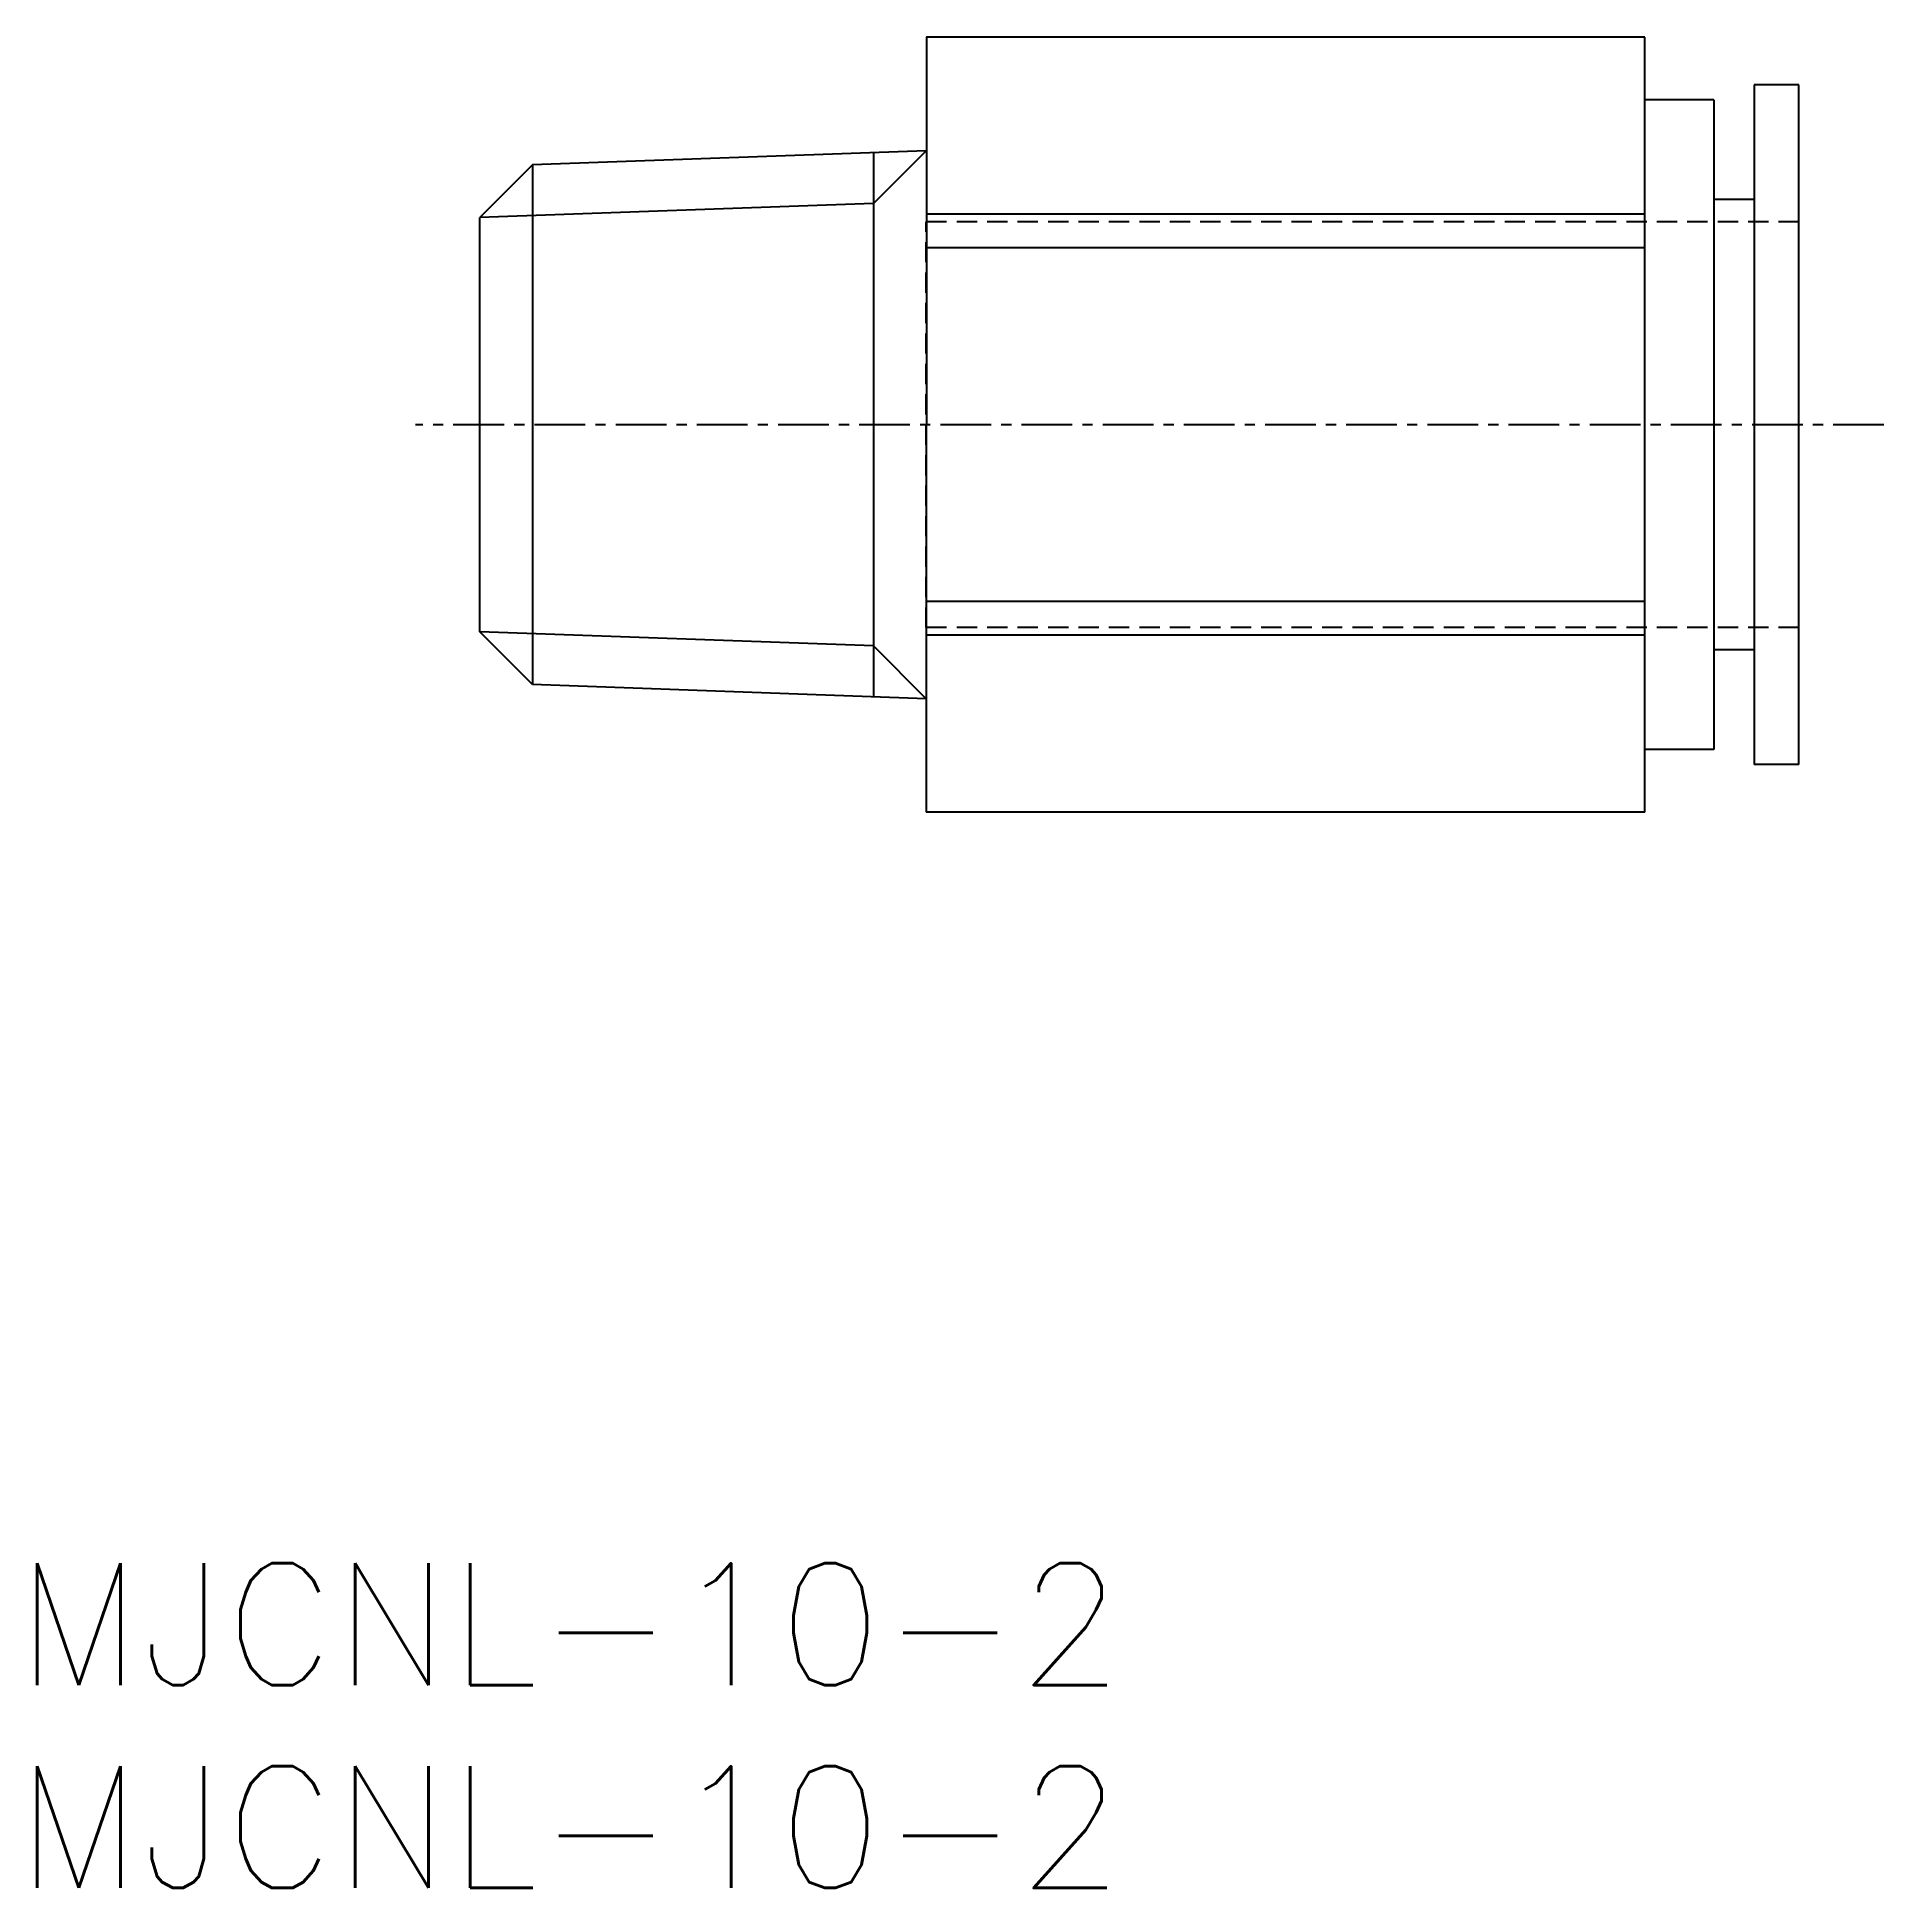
# Model space of a CAD drawing. Extents: x 0.5 to 46, y 0 to 45.6.
import ezdxf

# ---------------------------------------------------------------- set-up
doc = ezdxf.new("R2010")
doc.units = 0
doc.linetypes.add('CENTER', pattern=[2, 1.25, -0.25, 0.25, -0.25])
doc.linetypes.add('DASHED', pattern=[0.75, 0.5, -0.25])
doc.layers.get('0').update_dxf_attribs({"linetype": 'CONTINUOUS'})
doc.layers.add('CENTER', color=1, linetype='CENTER')
doc.styles.get("Standard").update_dxf_attribs({"font": 'txt.shx'})

# ---------------------------------------------------------------- blocks, each defined once
blk = doc.blocks.new('*U2')
at = {"color": 7, "linetype": 'CONTINUOUS'}
blk.add_text('MJCNL-10-2', height=3, dxfattribs=at).set_placement((0, 0))
blk = doc.blocks.new('*U3')
at = {"color": 7, "linetype": 'CONTINUOUS'}
blk.add_text('MJCNL-10-2', height=3, dxfattribs=at).set_placement((0, 5))

msp = doc.modelspace()

# ---------------------------------------------------------------- linework, layer by layer
at = {"color": 7, "linetype": 'CONTINUOUS'}
for p, q in [((40.126, 45.599), (22.426, 45.599)), ((22.429, 45.599), (22.429, 36.049)), ((40.126, 26.499), (40.126, 45.599)), ((42.826, 44.424), (42.826, 27.674)), ((43.926, 44.424), (42.826, 44.424)), ((43.926, 27.674), (43.926, 44.424)), ((41.826, 44.049), (40.126, 44.049)), ((41.826, 44.049), (41.826, 28.049)), ((12.726, 42.449), (11.426, 41.149)), ((22.426, 42.799), (12.726, 42.449)), ((12.726, 42.449), (12.726, 29.649)), ((21.126, 42.752), (21.126, 29.346)), ((42.826, 41.599), (41.826, 41.599)), ((11.426, 30.949), (11.426, 41.149)), ((40.126, 41.234), (22.426, 41.234)), ((40.126, 40.402), (22.426, 40.402)), ((22.426, 36.049), (22.426, 26.499)), ((22.429, 26.499), (22.429, 36.049)), ((40.126, 31.696), (22.426, 31.696)), ((12.726, 29.649), (11.426, 30.949)), ((40.126, 30.865), (22.426, 30.865)), ((42.826, 30.499), (41.826, 30.499)), ((22.426, 29.299), (12.726, 29.649)), ((41.826, 28.049), (40.126, 28.049)), ((43.926, 27.674), (42.826, 27.674)), ((40.126, 26.499), (22.426, 26.499))]:
    msp.add_line(p, q, dxfattribs=at)
at = {"color": 3, "linetype": 'CONTINUOUS'}
for p, q in [((22.426, 42.799), (21.126, 41.499)), ((21.126, 41.499), (11.426, 41.149)), ((21.126, 30.599), (11.426, 30.949)), ((22.426, 29.299), (21.126, 30.599))]:
    msp.add_line(p, q, dxfattribs=at)
at = {"color": 3, "linetype": 'DASHED'}
for p, q in [((43.926, 41.049), (22.426, 41.049)), ((22.426, 31.049), (22.426, 41.049)), ((43.926, 31.049), (22.426, 31.049))]:
    msp.add_line(p, q, dxfattribs=at)
at = {"layer": 'CENTER', "color": 1}
msp.add_line((46.022, 36.049), (9.836, 36.049), dxfattribs=at)

# ---------------------------------------------------------------- block references
at = {"color": 7, "linetype": 'CONTINUOUS'}
for name in ['*U3', '*U2']:
    msp.add_blockref(name, (0, 0), dxfattribs=at)

doc.saveas('drawing.dxf')
